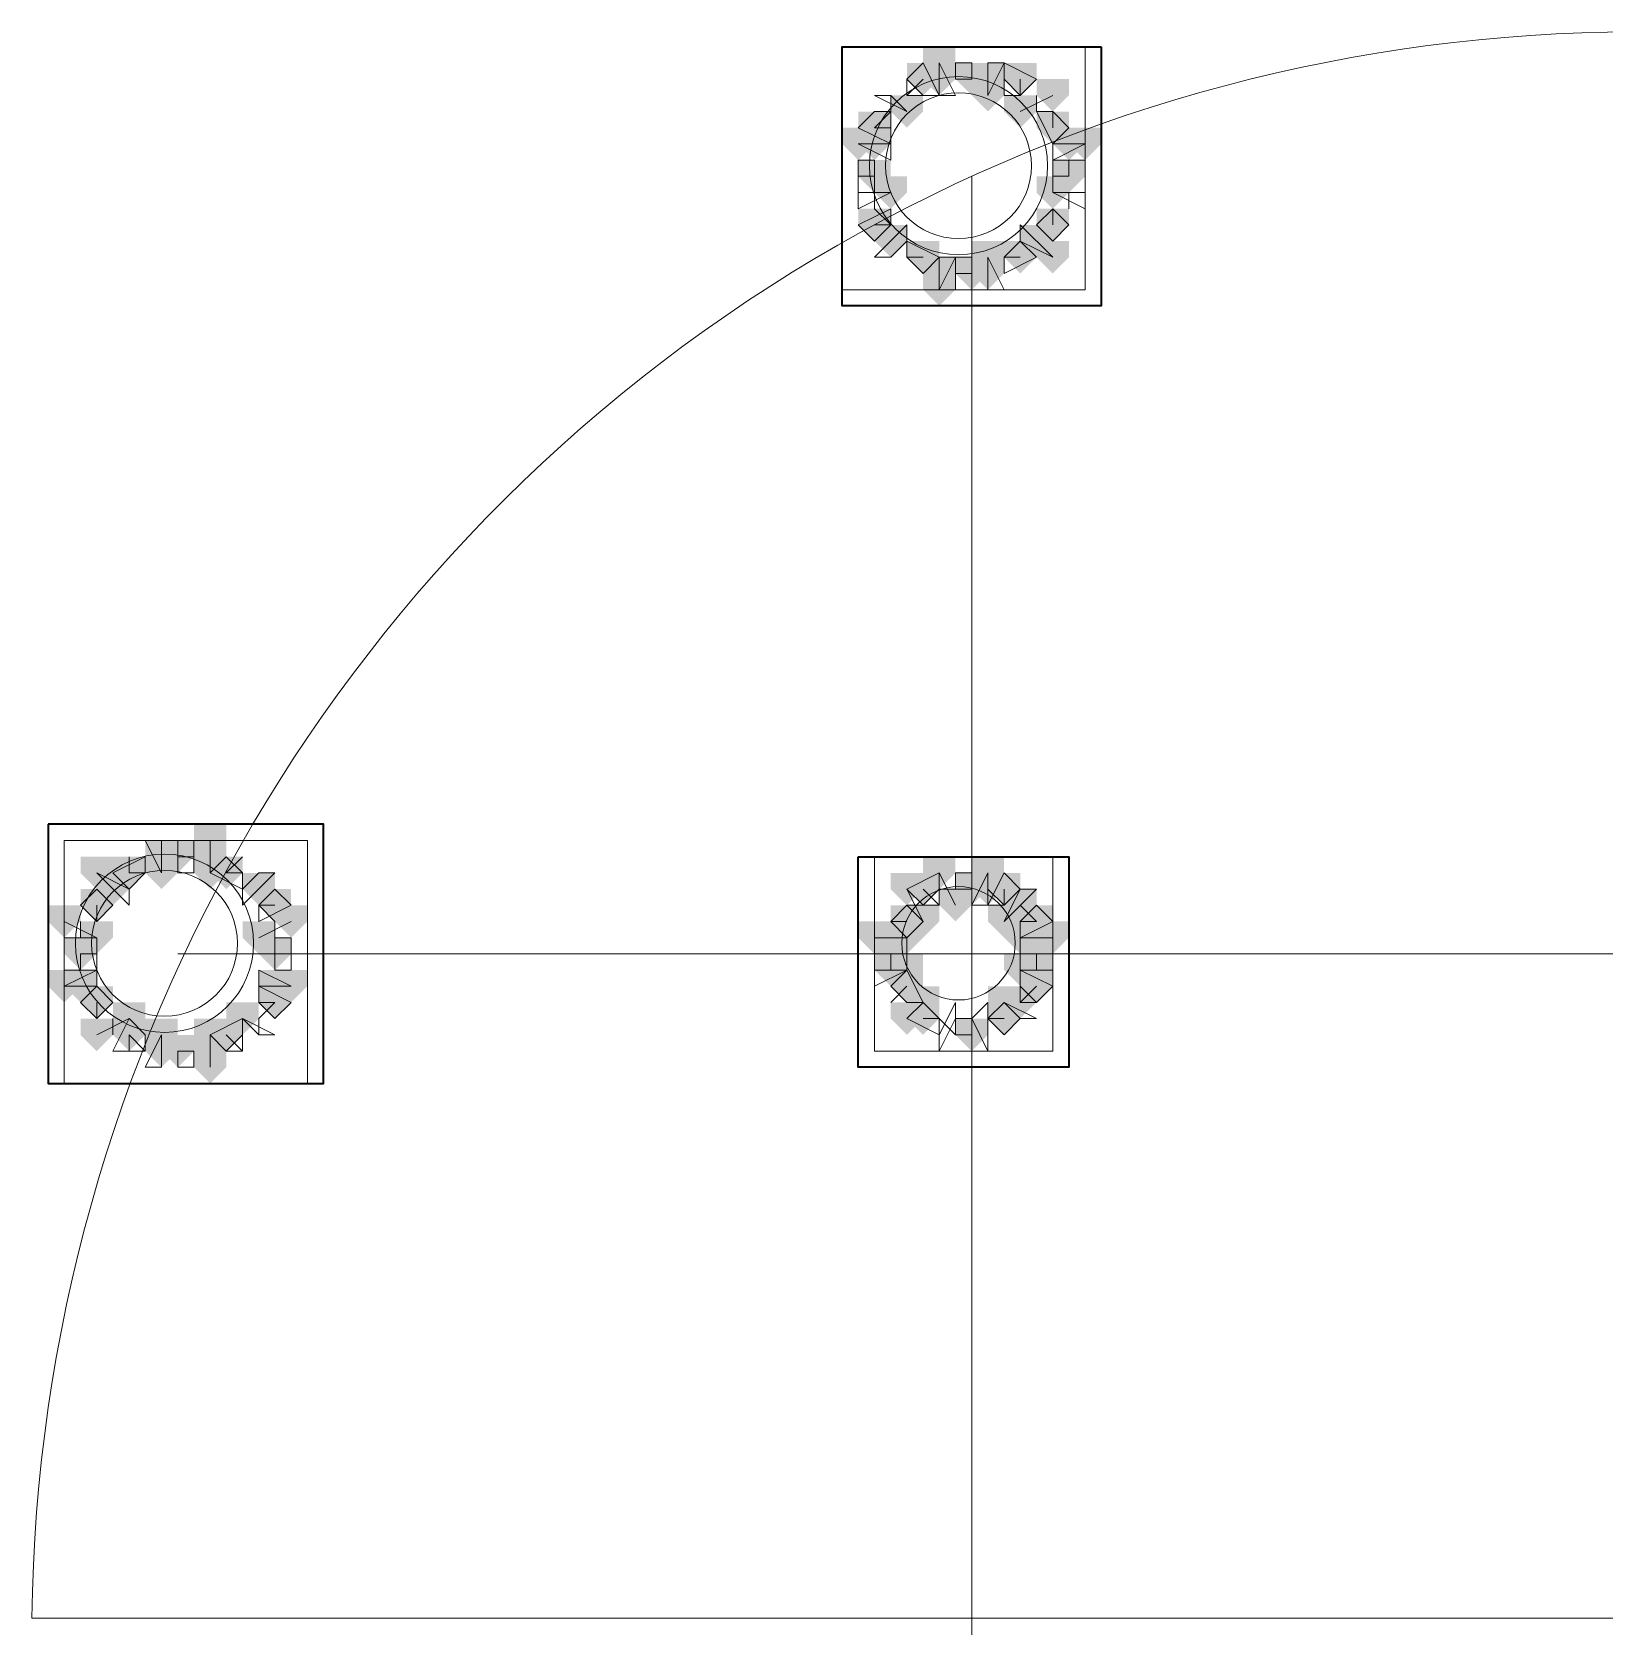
# Model space of a CAD drawing. Header units: millimetres. Extents: x 2315 to 4619, y 1334 to 1897.
# Drawn here: x 4152 to 4157.93, y 1541.67 to 1547.68 of the extents above; entities that cross this region are included whole.
import ezdxf

# ---------------------------------------------------------------- set-up
doc = ezdxf.new("R2010")
doc.units = ezdxf.units.MM
for name, color, linetype, true_color in [('PDF_10', 7, 'Continuous', 0x00b85c), ('PDF_AXIS', 7, 'Continuous', 0x00b85c), ('PDF_柱构件', 7, 'Continuous', 0x00b85c), ('PDF_转运站初步方案', 7, 'Continuous', 0x00b85c)]:
    doc.layers.add(name, color=color, linetype=linetype, true_color=true_color)
doc.layers.add('PDF_中心线层', color=1, linetype='Continuous')
doc.layers.add('PDF_粗实线层', color=7, linetype='Continuous')

msp = doc.modelspace()

# ---------------------------------------------------------------- hatches: boundary and pattern name
at = {"layer": 'PDF_10', "transparency": 33554559}
for points in [[(4155.3583, 1547.5601), (4155.2972, 1547.5601), (4155.2972, 1547.499), (4155.3583, 1547.4379), (4155.4194, 1547.499), (4155.4194, 1547.5601)], [(4155.3583, 1547.5601), (4155.2972, 1547.5601), (4155.2972, 1547.499), (4155.3583, 1547.4379), (4155.4194, 1547.499), (4155.4194, 1547.5601)], [(4155.5416, 1547.5601), (4155.4805, 1547.5601), (4155.4805, 1547.499), (4155.5416, 1547.4379), (4155.6026, 1547.499), (4155.6026, 1547.5601)], [(4155.5416, 1547.5601), (4155.4805, 1547.5601), (4155.4805, 1547.499), (4155.5416, 1547.4379), (4155.6026, 1547.499), (4155.6026, 1547.5601)], [(4155.7248, 1547.5601), (4155.6637, 1547.5601), (4155.6637, 1547.499), (4155.7248, 1547.4379), (4155.7859, 1547.499), (4155.7859, 1547.5601)], [(4155.7248, 1547.5601), (4155.6637, 1547.5601), (4155.6637, 1547.499), (4155.7248, 1547.4379), (4155.7859, 1547.499), (4155.7859, 1547.5601)], [(4155.1751, 1547.3768), (4155.114, 1547.3768), (4155.114, 1547.3157), (4155.1751, 1547.2547), (4155.2362, 1547.3157), (4155.2362, 1547.3768)], [(4155.1751, 1547.3768), (4155.114, 1547.3768), (4155.114, 1547.3157), (4155.1751, 1547.2547), (4155.2362, 1547.3157), (4155.2362, 1547.3768)], [(4155.847, 1547.3768), (4155.7859, 1547.3768), (4155.7859, 1547.3157), (4155.847, 1547.2547), (4155.908, 1547.3157), (4155.908, 1547.3768)], [(4155.847, 1547.3768), (4155.7859, 1547.3768), (4155.7859, 1547.3157), (4155.847, 1547.2547), (4155.908, 1547.3157), (4155.908, 1547.3768)], [(4155.847, 1547.3768), (4155.7859, 1547.3768), (4155.7859, 1547.3157), (4155.847, 1547.2547), (4155.908, 1547.3157), (4155.908, 1547.3768)], [(4155.1751, 1547.1936), (4155.114, 1547.1936), (4155.114, 1547.1325), (4155.1751, 1547.0714), (4155.2362, 1547.1325), (4155.2362, 1547.1936)], [(4155.1751, 1547.1936), (4155.114, 1547.1936), (4155.114, 1547.1325), (4155.1751, 1547.0714), (4155.2362, 1547.1325), (4155.2362, 1547.1936)], [(4155.908, 1547.1936), (4155.847, 1547.1936), (4155.847, 1547.1325), (4155.908, 1547.0714), (4155.9691, 1547.1325), (4155.9691, 1547.1936)], [(4155.908, 1547.1936), (4155.847, 1547.1936), (4155.847, 1547.1325), (4155.908, 1547.0714), (4155.9691, 1547.1325), (4155.9691, 1547.1936)], [(4155.1751, 1547.0103), (4155.114, 1547.0103), (4155.114, 1546.9493), (4155.1751, 1546.8882), (4155.2362, 1546.9493), (4155.2362, 1547.0103)], [(4155.1751, 1547.0103), (4155.114, 1547.0103), (4155.114, 1546.9493), (4155.1751, 1546.8882), (4155.2362, 1546.9493), (4155.2362, 1547.0103)], [(4155.847, 1547.0103), (4155.7859, 1547.0103), (4155.7859, 1546.9493), (4155.847, 1546.8882), (4155.908, 1546.9493), (4155.908, 1547.0103)], [(4155.847, 1547.0103), (4155.7859, 1547.0103), (4155.7859, 1546.9493), (4155.847, 1546.8882), (4155.908, 1546.9493), (4155.908, 1547.0103)], [(4155.847, 1547.0103), (4155.7859, 1547.0103), (4155.7859, 1546.9493), (4155.847, 1546.8882), (4155.908, 1546.9493), (4155.908, 1547.0103)], [(4155.3583, 1546.8882), (4155.2972, 1546.8882), (4155.2972, 1546.8271), (4155.3583, 1546.766), (4155.4194, 1546.8271), (4155.4194, 1546.8882)], [(4155.3583, 1546.8882), (4155.2972, 1546.8882), (4155.2972, 1546.8271), (4155.3583, 1546.766), (4155.4194, 1546.8271), (4155.4194, 1546.8882)], [(4155.7248, 1546.8882), (4155.6637, 1546.8882), (4155.6637, 1546.8271), (4155.7248, 1546.766), (4155.7859, 1546.8271), (4155.7859, 1546.8882)], [(4155.7248, 1546.8882), (4155.6637, 1546.8882), (4155.6637, 1546.8271), (4155.7248, 1546.766), (4155.7859, 1546.8271), (4155.7859, 1546.8882)], [(4155.7248, 1546.8882), (4155.6637, 1546.8882), (4155.6637, 1546.8271), (4155.7248, 1546.766), (4155.7859, 1546.8271), (4155.7859, 1546.8882)], [(4155.5416, 1546.8271), (4155.4805, 1546.8271), (4155.4805, 1546.766), (4155.5416, 1546.7049), (4155.6026, 1546.766), (4155.6026, 1546.8271)], [(4155.5416, 1546.8271), (4155.4805, 1546.8271), (4155.4805, 1546.766), (4155.5416, 1546.7049), (4155.6026, 1546.766), (4155.6026, 1546.8271)], [(4155.5416, 1546.8271), (4155.4805, 1546.8271), (4155.4805, 1546.766), (4155.5416, 1546.7049), (4155.6026, 1546.766), (4155.6026, 1546.8271)], [(4152.5486, 1544.6282), (4152.4875, 1544.6282), (4152.4875, 1544.5671), (4152.5486, 1544.506), (4152.6097, 1544.5671), (4152.6097, 1544.6282)], [(4152.5486, 1544.6282), (4152.4875, 1544.6282), (4152.4875, 1544.5671), (4152.5486, 1544.506), (4152.6097, 1544.5671), (4152.6097, 1544.6282)], [(4152.5486, 1544.6282), (4152.4875, 1544.6282), (4152.4875, 1544.5671), (4152.5486, 1544.506), (4152.6097, 1544.5671), (4152.6097, 1544.6282)], [(4152.3653, 1544.5671), (4152.3043, 1544.5671), (4152.3043, 1544.506), (4152.3653, 1544.4449), (4152.4264, 1544.506), (4152.4264, 1544.5671)], [(4152.3653, 1544.5671), (4152.3043, 1544.5671), (4152.3043, 1544.506), (4152.3653, 1544.4449), (4152.4264, 1544.506), (4152.4264, 1544.5671)], [(4152.7318, 1544.5671), (4152.6707, 1544.5671), (4152.6707, 1544.506), (4152.7318, 1544.4449), (4152.7929, 1544.506), (4152.7929, 1544.5671)], [(4152.7318, 1544.5671), (4152.6707, 1544.5671), (4152.6707, 1544.506), (4152.7318, 1544.4449), (4152.7929, 1544.506), (4152.7929, 1544.5671)], [(4155.3583, 1544.506), (4155.2972, 1544.506), (4155.2972, 1544.4449), (4155.3583, 1544.3839), (4155.4194, 1544.4449), (4155.4194, 1544.506)], [(4155.3583, 1544.506), (4155.2972, 1544.506), (4155.2972, 1544.4449), (4155.3583, 1544.3839), (4155.4194, 1544.4449), (4155.4194, 1544.506)], [(4155.5416, 1544.506), (4155.4805, 1544.506), (4155.4805, 1544.4449), (4155.5416, 1544.3839), (4155.6026, 1544.4449), (4155.6026, 1544.506)], [(4155.5416, 1544.506), (4155.4805, 1544.506), (4155.4805, 1544.4449), (4155.5416, 1544.3839), (4155.6026, 1544.4449), (4155.6026, 1544.506)], [(4155.6637, 1544.506), (4155.6026, 1544.506), (4155.6026, 1544.4449), (4155.6637, 1544.3839), (4155.7248, 1544.4449), (4155.7248, 1544.506)], [(4155.6637, 1544.506), (4155.6026, 1544.506), (4155.6026, 1544.4449), (4155.6637, 1544.3839), (4155.7248, 1544.4449), (4155.7248, 1544.506)], [(4152.2432, 1544.4449), (4152.1821, 1544.4449), (4152.1821, 1544.3839), (4152.2432, 1544.3228), (4152.3043, 1544.3839), (4152.3043, 1544.4449)], [(4152.2432, 1544.4449), (4152.1821, 1544.4449), (4152.1821, 1544.3839), (4152.2432, 1544.3228), (4152.3043, 1544.3839), (4152.3043, 1544.4449)], [(4152.2432, 1544.4449), (4152.1821, 1544.4449), (4152.1821, 1544.3839), (4152.2432, 1544.3228), (4152.3043, 1544.3839), (4152.3043, 1544.4449)], [(4152.9151, 1544.4449), (4152.854, 1544.4449), (4152.854, 1544.3839), (4152.9151, 1544.3228), (4152.9761, 1544.3839), (4152.9761, 1544.4449)], [(4152.9151, 1544.4449), (4152.854, 1544.4449), (4152.854, 1544.3839), (4152.9151, 1544.3228), (4152.9761, 1544.3839), (4152.9761, 1544.4449)], [(4155.2972, 1544.3839), (4155.2362, 1544.3839), (4155.2362, 1544.3228), (4155.2972, 1544.2617), (4155.3583, 1544.3228), (4155.3583, 1544.3839)], [(4155.2972, 1544.3839), (4155.2362, 1544.3839), (4155.2362, 1544.3228), (4155.2972, 1544.2617), (4155.3583, 1544.3228), (4155.3583, 1544.3839)], [(4155.7859, 1544.3839), (4155.7248, 1544.3839), (4155.7248, 1544.3228), (4155.7859, 1544.2617), (4155.847, 1544.3228), (4155.847, 1544.3839)], [(4155.7859, 1544.3839), (4155.7248, 1544.3839), (4155.7248, 1544.3228), (4155.7859, 1544.2617), (4155.847, 1544.3228), (4155.847, 1544.3839)], [(4152.1821, 1544.2617), (4152.121, 1544.2617), (4152.121, 1544.2006), (4152.1821, 1544.1395), (4152.2432, 1544.2006), (4152.2432, 1544.2617)], [(4152.1821, 1544.2617), (4152.121, 1544.2617), (4152.121, 1544.2006), (4152.1821, 1544.1395), (4152.2432, 1544.2006), (4152.2432, 1544.2617)], [(4152.9151, 1544.2617), (4152.854, 1544.2617), (4152.854, 1544.2006), (4152.9151, 1544.1395), (4152.9761, 1544.2006), (4152.9761, 1544.2617)], [(4152.9151, 1544.2617), (4152.854, 1544.2617), (4152.854, 1544.2006), (4152.9151, 1544.1395), (4152.9761, 1544.2006), (4152.9761, 1544.2617)], [(4155.2362, 1544.2617), (4155.1751, 1544.2617), (4155.1751, 1544.2006), (4155.2362, 1544.1395), (4155.2972, 1544.2006), (4155.2972, 1544.2617)], [(4155.2362, 1544.2617), (4155.1751, 1544.2617), (4155.1751, 1544.2006), (4155.2362, 1544.1395), (4155.2972, 1544.2006), (4155.2972, 1544.2617)], [(4155.7859, 1544.2617), (4155.7248, 1544.2617), (4155.7248, 1544.2006), (4155.7859, 1544.1395), (4155.847, 1544.2006), (4155.847, 1544.2617)], [(4155.7859, 1544.2617), (4155.7248, 1544.2617), (4155.7248, 1544.2006), (4155.7859, 1544.1395), (4155.847, 1544.2006), (4155.847, 1544.2617)], [(4155.2972, 1544.1395), (4155.2362, 1544.1395), (4155.2362, 1544.0784), (4155.2972, 1544.0174), (4155.3583, 1544.0784), (4155.3583, 1544.1395)], [(4155.2972, 1544.1395), (4155.2362, 1544.1395), (4155.2362, 1544.0784), (4155.2972, 1544.0174), (4155.3583, 1544.0784), (4155.3583, 1544.1395)], [(4155.7859, 1544.1395), (4155.7248, 1544.1395), (4155.7248, 1544.0784), (4155.7859, 1544.0174), (4155.847, 1544.0784), (4155.847, 1544.1395)], [(4155.7859, 1544.1395), (4155.7248, 1544.1395), (4155.7248, 1544.0784), (4155.7859, 1544.0174), (4155.847, 1544.0784), (4155.847, 1544.1395)], [(4152.2432, 1544.0784), (4152.1821, 1544.0784), (4152.1821, 1544.0174), (4152.2432, 1543.9563), (4152.3043, 1544.0174), (4152.3043, 1544.0784)], [(4152.2432, 1544.0784), (4152.1821, 1544.0784), (4152.1821, 1544.0174), (4152.2432, 1543.9563), (4152.3043, 1544.0174), (4152.3043, 1544.0784)], [(4152.2432, 1544.0784), (4152.1821, 1544.0784), (4152.1821, 1544.0174), (4152.2432, 1543.9563), (4152.3043, 1544.0174), (4152.3043, 1544.0784)], [(4152.9151, 1544.0784), (4152.854, 1544.0784), (4152.854, 1544.0174), (4152.9151, 1543.9563), (4152.9761, 1544.0174), (4152.9761, 1544.0784)], [(4152.9151, 1544.0784), (4152.854, 1544.0784), (4152.854, 1544.0174), (4152.9151, 1543.9563), (4152.9761, 1544.0174), (4152.9761, 1544.0784)], [(4155.3583, 1544.0174), (4155.2972, 1544.0174), (4155.2972, 1543.9563), (4155.3583, 1543.8952), (4155.4194, 1543.9563), (4155.4194, 1544.0174)], [(4155.3583, 1544.0174), (4155.2972, 1544.0174), (4155.2972, 1543.9563), (4155.3583, 1543.8952), (4155.4194, 1543.9563), (4155.4194, 1544.0174)], [(4155.6637, 1544.0174), (4155.6026, 1544.0174), (4155.6026, 1543.9563), (4155.6637, 1543.8952), (4155.7248, 1543.9563), (4155.7248, 1544.0174)], [(4155.6637, 1544.0174), (4155.6026, 1544.0174), (4155.6026, 1543.9563), (4155.6637, 1543.8952), (4155.7248, 1543.9563), (4155.7248, 1544.0174)], [(4155.6637, 1544.0174), (4155.6026, 1544.0174), (4155.6026, 1543.9563), (4155.6637, 1543.8952), (4155.7248, 1543.9563), (4155.7248, 1544.0174)], [(4152.3653, 1543.9563), (4152.3043, 1543.9563), (4152.3043, 1543.8952), (4152.3653, 1543.8341), (4152.4264, 1543.8952), (4152.4264, 1543.9563)], [(4152.3653, 1543.9563), (4152.3043, 1543.9563), (4152.3043, 1543.8952), (4152.3653, 1543.8341), (4152.4264, 1543.8952), (4152.4264, 1543.9563)], [(4152.7318, 1543.9563), (4152.6707, 1543.9563), (4152.6707, 1543.8952), (4152.7318, 1543.8341), (4152.7929, 1543.8952), (4152.7929, 1543.9563)], [(4152.7318, 1543.9563), (4152.6707, 1543.9563), (4152.6707, 1543.8952), (4152.7318, 1543.8341), (4152.7929, 1543.8952), (4152.7929, 1543.9563)], [(4155.5416, 1543.9563), (4155.4805, 1543.9563), (4155.4805, 1543.8952), (4155.5416, 1543.8341), (4155.6026, 1543.8952), (4155.6026, 1543.9563)], [(4155.5416, 1543.9563), (4155.4805, 1543.9563), (4155.4805, 1543.8952), (4155.5416, 1543.8341), (4155.6026, 1543.8952), (4155.6026, 1543.9563)], [(4152.5486, 1543.8952), (4152.4875, 1543.8952), (4152.4875, 1543.8341), (4152.5486, 1543.773), (4152.6097, 1543.8341), (4152.6097, 1543.8952)], [(4152.5486, 1543.8952), (4152.4875, 1543.8952), (4152.4875, 1543.8341), (4152.5486, 1543.773), (4152.6097, 1543.8341), (4152.6097, 1543.8952)]]:
    msp.add_hatch(color=256, dxfattribs=at).paths.add_polyline_path(points)
at = {"layer": 'PDF_柱构件', "transparency": 33554559}
for points in [[(4155.4194, 1547.6211), (4155.3583, 1547.6211), (4155.3583, 1547.5601), (4155.4194, 1547.499), (4155.4805, 1547.5601), (4155.4805, 1547.6211)], [(4155.4194, 1547.5601), (4155.3583, 1547.5601), (4155.3583, 1547.499), (4155.4194, 1547.4379), (4155.4805, 1547.499), (4155.4805, 1547.5601)], [(4155.6026, 1547.5601), (4155.5416, 1547.5601), (4155.5416, 1547.499), (4155.6026, 1547.4379), (4155.6637, 1547.499), (4155.6637, 1547.5601)], [(4155.6026, 1547.499), (4155.5416, 1547.499), (4155.5416, 1547.4379), (4155.6026, 1547.3768), (4155.6637, 1547.4379), (4155.6637, 1547.499)], [(4155.847, 1547.499), (4155.7859, 1547.499), (4155.7859, 1547.4379), (4155.847, 1547.3768), (4155.908, 1547.4379), (4155.908, 1547.499)], [(4155.2972, 1547.4379), (4155.2362, 1547.4379), (4155.2362, 1547.3768), (4155.2972, 1547.3157), (4155.3583, 1547.3768), (4155.3583, 1547.4379)], [(4155.7248, 1547.4379), (4155.6637, 1547.4379), (4155.6637, 1547.3768), (4155.7248, 1547.3157), (4155.7859, 1547.3768), (4155.7859, 1547.4379)], [(4155.114, 1547.3157), (4155.0529, 1547.3157), (4155.0529, 1547.2547), (4155.114, 1547.1936), (4155.1751, 1547.2547), (4155.1751, 1547.3157)], [(4155.1751, 1547.3157), (4155.114, 1547.3157), (4155.114, 1547.2547), (4155.1751, 1547.1936), (4155.2362, 1547.2547), (4155.2362, 1547.3157)], [(4155.908, 1547.3157), (4155.847, 1547.3157), (4155.847, 1547.2547), (4155.908, 1547.1936), (4155.9691, 1547.2547), (4155.9691, 1547.3157)], [(4155.9691, 1547.3157), (4155.908, 1547.3157), (4155.908, 1547.2547), (4155.9691, 1547.1936), (4156.0302, 1547.2547), (4156.0302, 1547.3157)], [(4155.2362, 1547.1325), (4155.1751, 1547.1325), (4155.1751, 1547.0714), (4155.2362, 1547.0103), (4155.2972, 1547.0714), (4155.2972, 1547.1325)], [(4155.847, 1547.1325), (4155.7859, 1547.1325), (4155.7859, 1547.0714), (4155.847, 1547.0103), (4155.908, 1547.0714), (4155.908, 1547.1325)], [(4155.2362, 1546.9493), (4155.1751, 1546.9493), (4155.1751, 1546.8882), (4155.2362, 1546.8271), (4155.2972, 1546.8882), (4155.2972, 1546.9493)], [(4155.7859, 1546.9493), (4155.7248, 1546.9493), (4155.7248, 1546.8882), (4155.7859, 1546.8271), (4155.847, 1546.8882), (4155.847, 1546.9493)], [(4155.6026, 1546.8882), (4155.5416, 1546.8882), (4155.5416, 1546.8271), (4155.6026, 1546.766), (4155.6637, 1546.8271), (4155.6637, 1546.8882)], [(4155.847, 1546.8882), (4155.7859, 1546.8882), (4155.7859, 1546.8271), (4155.847, 1546.766), (4155.908, 1546.8271), (4155.908, 1546.8882)], [(4155.4194, 1546.8271), (4155.3583, 1546.8271), (4155.3583, 1546.766), (4155.4194, 1546.7049), (4155.4805, 1546.766), (4155.4805, 1546.8271)], [(4155.6026, 1546.8271), (4155.5416, 1546.8271), (4155.5416, 1546.766), (4155.6026, 1546.7049), (4155.6637, 1546.766), (4155.6637, 1546.8271)], [(4155.4194, 1546.766), (4155.3583, 1546.766), (4155.3583, 1546.7049), (4155.4194, 1546.6439), (4155.4805, 1546.7049), (4155.4805, 1546.766)], [(4152.6707, 1544.6893), (4152.6097, 1544.6893), (4152.6097, 1544.6282), (4152.6707, 1544.5671), (4152.7318, 1544.6282), (4152.7318, 1544.6893)], [(4152.4875, 1544.6282), (4152.4264, 1544.6282), (4152.4264, 1544.5671), (4152.4875, 1544.506), (4152.5486, 1544.5671), (4152.5486, 1544.6282)], [(4152.6707, 1544.6282), (4152.6097, 1544.6282), (4152.6097, 1544.5671), (4152.6707, 1544.506), (4152.7318, 1544.5671), (4152.7318, 1544.6282)], [(4152.2432, 1544.5671), (4152.1821, 1544.5671), (4152.1821, 1544.506), (4152.2432, 1544.4449), (4152.3043, 1544.506), (4152.3043, 1544.5671)], [(4152.4875, 1544.5671), (4152.4264, 1544.5671), (4152.4264, 1544.506), (4152.4875, 1544.4449), (4152.5486, 1544.506), (4152.5486, 1544.5671)], [(4152.6707, 1544.5671), (4152.6097, 1544.5671), (4152.6097, 1544.506), (4152.6707, 1544.4449), (4152.7318, 1544.506), (4152.7318, 1544.5671)], [(4155.4194, 1544.5671), (4155.3583, 1544.5671), (4155.3583, 1544.506), (4155.4194, 1544.4449), (4155.4805, 1544.506), (4155.4805, 1544.5671)], [(4155.6026, 1544.5671), (4155.5416, 1544.5671), (4155.5416, 1544.506), (4155.6026, 1544.4449), (4155.6637, 1544.506), (4155.6637, 1544.5671)], [(4152.3043, 1544.506), (4152.2432, 1544.506), (4152.2432, 1544.4449), (4152.3043, 1544.3839), (4152.3653, 1544.4449), (4152.3653, 1544.506)], [(4152.854, 1544.506), (4152.7929, 1544.506), (4152.7929, 1544.4449), (4152.854, 1544.3839), (4152.9151, 1544.4449), (4152.9151, 1544.506)], [(4155.2972, 1544.506), (4155.2362, 1544.506), (4155.2362, 1544.4449), (4155.2972, 1544.3839), (4155.3583, 1544.4449), (4155.3583, 1544.506)], [(4155.6026, 1544.506), (4155.5416, 1544.506), (4155.5416, 1544.4449), (4155.6026, 1544.3839), (4155.6637, 1544.4449), (4155.6637, 1544.506)], [(4155.4805, 1544.4449), (4155.4194, 1544.4449), (4155.4194, 1544.3839), (4155.4805, 1544.3228), (4155.5416, 1544.3839), (4155.5416, 1544.4449)], [(4155.7248, 1544.4449), (4155.6637, 1544.4449), (4155.6637, 1544.3839), (4155.7248, 1544.3228), (4155.7859, 1544.3839), (4155.7859, 1544.4449)], [(4152.121, 1544.3839), (4152.0599, 1544.3839), (4152.0599, 1544.3228), (4152.121, 1544.2617), (4152.1821, 1544.3228), (4152.1821, 1544.3839)], [(4152.9761, 1544.3839), (4152.9151, 1544.3839), (4152.9151, 1544.3228), (4152.9761, 1544.2617), (4153.0372, 1544.3228), (4153.0372, 1544.3839)], [(4155.3583, 1544.3839), (4155.2972, 1544.3839), (4155.2972, 1544.3228), (4155.3583, 1544.2617), (4155.4194, 1544.3228), (4155.4194, 1544.3839)], [(4155.6637, 1544.3839), (4155.6026, 1544.3839), (4155.6026, 1544.3228), (4155.6637, 1544.2617), (4155.7248, 1544.3228), (4155.7248, 1544.3839)], [(4152.2432, 1544.3228), (4152.1821, 1544.3228), (4152.1821, 1544.2617), (4152.2432, 1544.2006), (4152.3043, 1544.2617), (4152.3043, 1544.3228)], [(4152.854, 1544.3228), (4152.7929, 1544.3228), (4152.7929, 1544.2617), (4152.854, 1544.2006), (4152.9151, 1544.2617), (4152.9151, 1544.3228)], [(4155.1751, 1544.3228), (4155.114, 1544.3228), (4155.114, 1544.2617), (4155.1751, 1544.2006), (4155.2362, 1544.2617), (4155.2362, 1544.3228)], [(4155.2362, 1544.3228), (4155.1751, 1544.3228), (4155.1751, 1544.2617), (4155.2362, 1544.2006), (4155.2972, 1544.2617), (4155.2972, 1544.3228)], [(4155.2972, 1544.3228), (4155.2362, 1544.3228), (4155.2362, 1544.2617), (4155.2972, 1544.2006), (4155.3583, 1544.2617), (4155.3583, 1544.3228)], [(4155.7248, 1544.3228), (4155.6637, 1544.3228), (4155.6637, 1544.2617), (4155.7248, 1544.2006), (4155.7859, 1544.2617), (4155.7859, 1544.3228)], [(4155.7859, 1544.3228), (4155.7248, 1544.3228), (4155.7248, 1544.2617), (4155.7859, 1544.2006), (4155.847, 1544.2617), (4155.847, 1544.3228)], [(4155.847, 1544.3228), (4155.7859, 1544.3228), (4155.7859, 1544.2617), (4155.847, 1544.2006), (4155.908, 1544.2617), (4155.908, 1544.3228)], [(4155.2362, 1544.2006), (4155.1751, 1544.2006), (4155.1751, 1544.1395), (4155.2362, 1544.0784), (4155.2972, 1544.1395), (4155.2972, 1544.2006)], [(4155.2972, 1544.2006), (4155.2362, 1544.2006), (4155.2362, 1544.1395), (4155.2972, 1544.0784), (4155.3583, 1544.1395), (4155.3583, 1544.2006)], [(4155.7248, 1544.2006), (4155.6637, 1544.2006), (4155.6637, 1544.1395), (4155.7248, 1544.0784), (4155.7859, 1544.1395), (4155.7859, 1544.2006)], [(4155.7859, 1544.2006), (4155.7248, 1544.2006), (4155.7248, 1544.1395), (4155.7859, 1544.0784), (4155.847, 1544.1395), (4155.847, 1544.2006)], [(4152.121, 1544.1395), (4152.0599, 1544.1395), (4152.0599, 1544.0784), (4152.121, 1544.0174), (4152.1821, 1544.0784), (4152.1821, 1544.1395)], [(4152.1821, 1544.1395), (4152.121, 1544.1395), (4152.121, 1544.0784), (4152.1821, 1544.0174), (4152.2432, 1544.0784), (4152.2432, 1544.1395)], [(4152.9151, 1544.1395), (4152.854, 1544.1395), (4152.854, 1544.0784), (4152.9151, 1544.0174), (4152.9761, 1544.0784), (4152.9761, 1544.1395)], [(4152.9761, 1544.1395), (4152.9151, 1544.1395), (4152.9151, 1544.0784), (4152.9761, 1544.0174), (4153.0372, 1544.0784), (4153.0372, 1544.1395)], [(4155.3583, 1544.0784), (4155.2972, 1544.0784), (4155.2972, 1544.0174), (4155.3583, 1543.9563), (4155.4194, 1544.0174), (4155.4194, 1544.0784)], [(4155.6637, 1544.0784), (4155.6026, 1544.0784), (4155.6026, 1544.0174), (4155.6637, 1543.9563), (4155.7248, 1544.0174), (4155.7248, 1544.0784)], [(4155.7248, 1544.0784), (4155.6637, 1544.0784), (4155.6637, 1544.0174), (4155.7248, 1543.9563), (4155.7859, 1544.0174), (4155.7859, 1544.0784)], [(4152.3653, 1544.0174), (4152.3043, 1544.0174), (4152.3043, 1543.9563), (4152.3653, 1543.8952), (4152.4264, 1543.9563), (4152.4264, 1544.0174)], [(4152.7929, 1544.0174), (4152.7318, 1544.0174), (4152.7318, 1543.9563), (4152.7929, 1543.8952), (4152.854, 1543.9563), (4152.854, 1544.0174)], [(4155.2972, 1544.0174), (4155.2362, 1544.0174), (4155.2362, 1543.9563), (4155.2972, 1543.8952), (4155.3583, 1543.9563), (4155.3583, 1544.0174)], [(4152.2432, 1543.9563), (4152.1821, 1543.9563), (4152.1821, 1543.8952), (4152.2432, 1543.8341), (4152.3043, 1543.8952), (4152.3043, 1543.9563)], [(4152.4875, 1543.9563), (4152.4264, 1543.9563), (4152.4264, 1543.8952), (4152.4875, 1543.8341), (4152.5486, 1543.8952), (4152.5486, 1543.9563)], [(4152.6707, 1543.9563), (4152.6097, 1543.9563), (4152.6097, 1543.8952), (4152.6707, 1543.8341), (4152.7318, 1543.8952), (4152.7318, 1543.9563)], [(4152.4875, 1543.8952), (4152.4264, 1543.8952), (4152.4264, 1543.8341), (4152.4875, 1543.773), (4152.5486, 1543.8341), (4152.5486, 1543.8952)], [(4152.6707, 1543.8952), (4152.6097, 1543.8952), (4152.6097, 1543.8341), (4152.6707, 1543.773), (4152.7318, 1543.8341), (4152.7318, 1543.8952)], [(4152.6707, 1543.8341), (4152.6097, 1543.8341), (4152.6097, 1543.773), (4152.6707, 1543.712), (4152.7318, 1543.773), (4152.7318, 1543.8341)]]:
    msp.add_hatch(color=256, dxfattribs=at).paths.add_polyline_path(points)
at = {"layer": 'PDF_转运站初步方案', "transparency": 33554559}
for points in [[(4155.3583, 1547.5601), (4155.2972, 1547.5601), (4155.2972, 1547.499), (4155.3583, 1547.4379), (4155.4194, 1547.499), (4155.4194, 1547.5601)], [(4155.3583, 1547.5601), (4155.2972, 1547.5601), (4155.2972, 1547.499), (4155.3583, 1547.4379), (4155.4194, 1547.499), (4155.4194, 1547.5601)], [(4155.5416, 1547.5601), (4155.4805, 1547.5601), (4155.4805, 1547.499), (4155.5416, 1547.4379), (4155.6026, 1547.499), (4155.6026, 1547.5601)], [(4155.5416, 1547.5601), (4155.4805, 1547.5601), (4155.4805, 1547.499), (4155.5416, 1547.4379), (4155.6026, 1547.499), (4155.6026, 1547.5601)], [(4155.7248, 1547.5601), (4155.6637, 1547.5601), (4155.6637, 1547.499), (4155.7248, 1547.4379), (4155.7859, 1547.499), (4155.7859, 1547.5601)], [(4155.7248, 1547.5601), (4155.6637, 1547.5601), (4155.6637, 1547.499), (4155.7248, 1547.4379), (4155.7859, 1547.499), (4155.7859, 1547.5601)], [(4155.1751, 1547.3768), (4155.114, 1547.3768), (4155.114, 1547.3157), (4155.1751, 1547.2547), (4155.2362, 1547.3157), (4155.2362, 1547.3768)], [(4155.1751, 1547.3768), (4155.114, 1547.3768), (4155.114, 1547.3157), (4155.1751, 1547.2547), (4155.2362, 1547.3157), (4155.2362, 1547.3768)], [(4155.847, 1547.3768), (4155.7859, 1547.3768), (4155.7859, 1547.3157), (4155.847, 1547.2547), (4155.908, 1547.3157), (4155.908, 1547.3768)], [(4155.847, 1547.3768), (4155.7859, 1547.3768), (4155.7859, 1547.3157), (4155.847, 1547.2547), (4155.908, 1547.3157), (4155.908, 1547.3768)], [(4155.1751, 1547.1936), (4155.114, 1547.1936), (4155.114, 1547.1325), (4155.1751, 1547.0714), (4155.2362, 1547.1325), (4155.2362, 1547.1936)], [(4155.1751, 1547.1936), (4155.114, 1547.1936), (4155.114, 1547.1325), (4155.1751, 1547.0714), (4155.2362, 1547.1325), (4155.2362, 1547.1936)], [(4155.908, 1547.1936), (4155.847, 1547.1936), (4155.847, 1547.1325), (4155.908, 1547.0714), (4155.9691, 1547.1325), (4155.9691, 1547.1936)], [(4155.908, 1547.1936), (4155.847, 1547.1936), (4155.847, 1547.1325), (4155.908, 1547.0714), (4155.9691, 1547.1325), (4155.9691, 1547.1936)], [(4155.1751, 1547.0103), (4155.114, 1547.0103), (4155.114, 1546.9493), (4155.1751, 1546.8882), (4155.2362, 1546.9493), (4155.2362, 1547.0103)], [(4155.1751, 1547.0103), (4155.114, 1547.0103), (4155.114, 1546.9493), (4155.1751, 1546.8882), (4155.2362, 1546.9493), (4155.2362, 1547.0103)], [(4155.847, 1547.0103), (4155.7859, 1547.0103), (4155.7859, 1546.9493), (4155.847, 1546.8882), (4155.908, 1546.9493), (4155.908, 1547.0103)], [(4155.847, 1547.0103), (4155.7859, 1547.0103), (4155.7859, 1546.9493), (4155.847, 1546.8882), (4155.908, 1546.9493), (4155.908, 1547.0103)], [(4155.3583, 1546.8882), (4155.2972, 1546.8882), (4155.2972, 1546.8271), (4155.3583, 1546.766), (4155.4194, 1546.8271), (4155.4194, 1546.8882)], [(4155.3583, 1546.8882), (4155.2972, 1546.8882), (4155.2972, 1546.8271), (4155.3583, 1546.766), (4155.4194, 1546.8271), (4155.4194, 1546.8882)], [(4155.7248, 1546.8882), (4155.6637, 1546.8882), (4155.6637, 1546.8271), (4155.7248, 1546.766), (4155.7859, 1546.8271), (4155.7859, 1546.8882)], [(4155.7248, 1546.8882), (4155.6637, 1546.8882), (4155.6637, 1546.8271), (4155.7248, 1546.766), (4155.7859, 1546.8271), (4155.7859, 1546.8882)], [(4155.5416, 1546.8271), (4155.4805, 1546.8271), (4155.4805, 1546.766), (4155.5416, 1546.7049), (4155.6026, 1546.766), (4155.6026, 1546.8271)], [(4155.5416, 1546.8271), (4155.4805, 1546.8271), (4155.4805, 1546.766), (4155.5416, 1546.7049), (4155.6026, 1546.766), (4155.6026, 1546.8271)], [(4152.5486, 1544.6282), (4152.4875, 1544.6282), (4152.4875, 1544.5671), (4152.5486, 1544.506), (4152.6097, 1544.5671), (4152.6097, 1544.6282)], [(4152.5486, 1544.6282), (4152.4875, 1544.6282), (4152.4875, 1544.5671), (4152.5486, 1544.506), (4152.6097, 1544.5671), (4152.6097, 1544.6282)], [(4152.3653, 1544.5671), (4152.3043, 1544.5671), (4152.3043, 1544.506), (4152.3653, 1544.4449), (4152.4264, 1544.506), (4152.4264, 1544.5671)], [(4152.3653, 1544.5671), (4152.3043, 1544.5671), (4152.3043, 1544.506), (4152.3653, 1544.4449), (4152.4264, 1544.506), (4152.4264, 1544.5671)], [(4152.7318, 1544.5671), (4152.6707, 1544.5671), (4152.6707, 1544.506), (4152.7318, 1544.4449), (4152.7929, 1544.506), (4152.7929, 1544.5671)], [(4152.7318, 1544.5671), (4152.6707, 1544.5671), (4152.6707, 1544.506), (4152.7318, 1544.4449), (4152.7929, 1544.506), (4152.7929, 1544.5671)], [(4155.3583, 1544.506), (4155.2972, 1544.506), (4155.2972, 1544.4449), (4155.3583, 1544.3839), (4155.4194, 1544.4449), (4155.4194, 1544.506)], [(4155.3583, 1544.506), (4155.2972, 1544.506), (4155.2972, 1544.4449), (4155.3583, 1544.3839), (4155.4194, 1544.4449), (4155.4194, 1544.506)], [(4155.5416, 1544.506), (4155.4805, 1544.506), (4155.4805, 1544.4449), (4155.5416, 1544.3839), (4155.6026, 1544.4449), (4155.6026, 1544.506)], [(4155.5416, 1544.506), (4155.4805, 1544.506), (4155.4805, 1544.4449), (4155.5416, 1544.3839), (4155.6026, 1544.4449), (4155.6026, 1544.506)], [(4155.6637, 1544.506), (4155.6026, 1544.506), (4155.6026, 1544.4449), (4155.6637, 1544.3839), (4155.7248, 1544.4449), (4155.7248, 1544.506)], [(4155.6637, 1544.506), (4155.6026, 1544.506), (4155.6026, 1544.4449), (4155.6637, 1544.3839), (4155.7248, 1544.4449), (4155.7248, 1544.506)], [(4152.2432, 1544.4449), (4152.1821, 1544.4449), (4152.1821, 1544.3839), (4152.2432, 1544.3228), (4152.3043, 1544.3839), (4152.3043, 1544.4449)], [(4152.2432, 1544.4449), (4152.1821, 1544.4449), (4152.1821, 1544.3839), (4152.2432, 1544.3228), (4152.3043, 1544.3839), (4152.3043, 1544.4449)], [(4152.9151, 1544.4449), (4152.854, 1544.4449), (4152.854, 1544.3839), (4152.9151, 1544.3228), (4152.9761, 1544.3839), (4152.9761, 1544.4449)], [(4152.9151, 1544.4449), (4152.854, 1544.4449), (4152.854, 1544.3839), (4152.9151, 1544.3228), (4152.9761, 1544.3839), (4152.9761, 1544.4449)], [(4155.2972, 1544.3839), (4155.2362, 1544.3839), (4155.2362, 1544.3228), (4155.2972, 1544.2617), (4155.3583, 1544.3228), (4155.3583, 1544.3839)], [(4155.2972, 1544.3839), (4155.2362, 1544.3839), (4155.2362, 1544.3228), (4155.2972, 1544.2617), (4155.3583, 1544.3228), (4155.3583, 1544.3839)], [(4155.7859, 1544.3839), (4155.7248, 1544.3839), (4155.7248, 1544.3228), (4155.7859, 1544.2617), (4155.847, 1544.3228), (4155.847, 1544.3839)], [(4155.7859, 1544.3839), (4155.7248, 1544.3839), (4155.7248, 1544.3228), (4155.7859, 1544.2617), (4155.847, 1544.3228), (4155.847, 1544.3839)], [(4152.1821, 1544.2617), (4152.121, 1544.2617), (4152.121, 1544.2006), (4152.1821, 1544.1395), (4152.2432, 1544.2006), (4152.2432, 1544.2617)], [(4152.1821, 1544.2617), (4152.121, 1544.2617), (4152.121, 1544.2006), (4152.1821, 1544.1395), (4152.2432, 1544.2006), (4152.2432, 1544.2617)], [(4152.9151, 1544.2617), (4152.854, 1544.2617), (4152.854, 1544.2006), (4152.9151, 1544.1395), (4152.9761, 1544.2006), (4152.9761, 1544.2617)], [(4152.9151, 1544.2617), (4152.854, 1544.2617), (4152.854, 1544.2006), (4152.9151, 1544.1395), (4152.9761, 1544.2006), (4152.9761, 1544.2617)], [(4155.2362, 1544.2617), (4155.1751, 1544.2617), (4155.1751, 1544.2006), (4155.2362, 1544.1395), (4155.2972, 1544.2006), (4155.2972, 1544.2617)], [(4155.2362, 1544.2617), (4155.1751, 1544.2617), (4155.1751, 1544.2006), (4155.2362, 1544.1395), (4155.2972, 1544.2006), (4155.2972, 1544.2617)], [(4155.7859, 1544.2617), (4155.7248, 1544.2617), (4155.7248, 1544.2006), (4155.7859, 1544.1395), (4155.847, 1544.2006), (4155.847, 1544.2617)], [(4155.7859, 1544.2617), (4155.7248, 1544.2617), (4155.7248, 1544.2006), (4155.7859, 1544.1395), (4155.847, 1544.2006), (4155.847, 1544.2617)], [(4155.2972, 1544.1395), (4155.2362, 1544.1395), (4155.2362, 1544.0784), (4155.2972, 1544.0174), (4155.3583, 1544.0784), (4155.3583, 1544.1395)], [(4155.2972, 1544.1395), (4155.2362, 1544.1395), (4155.2362, 1544.0784), (4155.2972, 1544.0174), (4155.3583, 1544.0784), (4155.3583, 1544.1395)], [(4155.7859, 1544.1395), (4155.7248, 1544.1395), (4155.7248, 1544.0784), (4155.7859, 1544.0174), (4155.847, 1544.0784), (4155.847, 1544.1395)], [(4155.7859, 1544.1395), (4155.7248, 1544.1395), (4155.7248, 1544.0784), (4155.7859, 1544.0174), (4155.847, 1544.0784), (4155.847, 1544.1395)], [(4152.2432, 1544.0784), (4152.1821, 1544.0784), (4152.1821, 1544.0174), (4152.2432, 1543.9563), (4152.3043, 1544.0174), (4152.3043, 1544.0784)], [(4152.2432, 1544.0784), (4152.1821, 1544.0784), (4152.1821, 1544.0174), (4152.2432, 1543.9563), (4152.3043, 1544.0174), (4152.3043, 1544.0784)], [(4152.9151, 1544.0784), (4152.854, 1544.0784), (4152.854, 1544.0174), (4152.9151, 1543.9563), (4152.9761, 1544.0174), (4152.9761, 1544.0784)], [(4152.9151, 1544.0784), (4152.854, 1544.0784), (4152.854, 1544.0174), (4152.9151, 1543.9563), (4152.9761, 1544.0174), (4152.9761, 1544.0784)], [(4155.3583, 1544.0174), (4155.2972, 1544.0174), (4155.2972, 1543.9563), (4155.3583, 1543.8952), (4155.4194, 1543.9563), (4155.4194, 1544.0174)], [(4155.3583, 1544.0174), (4155.2972, 1544.0174), (4155.2972, 1543.9563), (4155.3583, 1543.8952), (4155.4194, 1543.9563), (4155.4194, 1544.0174)], [(4155.6637, 1544.0174), (4155.6026, 1544.0174), (4155.6026, 1543.9563), (4155.6637, 1543.8952), (4155.7248, 1543.9563), (4155.7248, 1544.0174)], [(4155.6637, 1544.0174), (4155.6026, 1544.0174), (4155.6026, 1543.9563), (4155.6637, 1543.8952), (4155.7248, 1543.9563), (4155.7248, 1544.0174)], [(4152.3653, 1543.9563), (4152.3043, 1543.9563), (4152.3043, 1543.8952), (4152.3653, 1543.8341), (4152.4264, 1543.8952), (4152.4264, 1543.9563)], [(4152.3653, 1543.9563), (4152.3043, 1543.9563), (4152.3043, 1543.8952), (4152.3653, 1543.8341), (4152.4264, 1543.8952), (4152.4264, 1543.9563)], [(4152.7318, 1543.9563), (4152.6707, 1543.9563), (4152.6707, 1543.8952), (4152.7318, 1543.8341), (4152.7929, 1543.8952), (4152.7929, 1543.9563)], [(4152.7318, 1543.9563), (4152.6707, 1543.9563), (4152.6707, 1543.8952), (4152.7318, 1543.8341), (4152.7929, 1543.8952), (4152.7929, 1543.9563)], [(4155.5416, 1543.9563), (4155.4805, 1543.9563), (4155.4805, 1543.8952), (4155.5416, 1543.8341), (4155.6026, 1543.8952), (4155.6026, 1543.9563)], [(4155.5416, 1543.9563), (4155.4805, 1543.9563), (4155.4805, 1543.8952), (4155.5416, 1543.8341), (4155.6026, 1543.8952), (4155.6026, 1543.9563)], [(4152.5486, 1543.8952), (4152.4875, 1543.8952), (4152.4875, 1543.8341), (4152.5486, 1543.773), (4152.6097, 1543.8341), (4152.6097, 1543.8952)], [(4152.5486, 1543.8952), (4152.4875, 1543.8952), (4152.4875, 1543.8341), (4152.5486, 1543.773), (4152.6097, 1543.8341), (4152.6097, 1543.8952)]]:
    msp.add_hatch(color=256, dxfattribs=at).paths.add_polyline_path(points)

# ---------------------------------------------------------------- linework, layer by layer
at = {"layer": 'PDF_10', "lineweight": 18}
for points in [[(4155.5416, 1547.5601), (4155.5416, 1547.499), (4155.4805, 1547.499)], [(4155.3583, 1547.499), (4155.2972, 1547.4379)], [(4155.3583, 1547.4379), (4155.2972, 1547.499)], [(4155.7248, 1547.499), (4155.7248, 1547.4379), (4155.6637, 1547.499)], [(4155.2362, 1547.3768), (4155.1751, 1547.3157), (4155.2362, 1547.3157)], [(4155.847, 1547.3157), (4155.847, 1547.3768)], [(4155.1751, 1547.1936), (4155.1751, 1547.1325), (4155.114, 1547.1325)], [(4155.847, 1547.1325), (4155.908, 1547.1325), (4155.908, 1547.1936)], [(4155.1751, 1547.0103), (4155.2362, 1546.9493), (4155.1751, 1546.9493)], [(4155.847, 1546.9493), (4155.847, 1547.0103)], [(4155.2972, 1546.8271), (4155.3583, 1546.8271), (4155.2972, 1546.8271)], [(4155.6637, 1546.8271), (4155.7248, 1546.8271)], [(4155.4805, 1546.766), (4155.5416, 1546.766)], [(4152.3653, 1544.5671), (4152.3653, 1544.506), (4152.4264, 1544.506)], [(4152.5486, 1544.5671), (4152.6097, 1544.5671)], [(4152.7929, 1544.5671), (4152.7318, 1544.506), (4152.7929, 1544.506)], [(4155.4805, 1544.4449), (4155.5416, 1544.4449), (4155.5416, 1544.506)], [(4155.3583, 1544.3839), (4155.4194, 1544.4449)], [(4155.4194, 1544.3839), (4155.3583, 1544.4449)], [(4155.6026, 1544.4449), (4155.6637, 1544.3839), (4155.6637, 1544.4449)], [(4152.2432, 1544.3228), (4152.2432, 1544.3839)], [(4152.9151, 1544.3839), (4152.854, 1544.3839), (4152.9151, 1544.3228)], [(4155.2972, 1544.3228), (4155.2362, 1544.3228), (4155.2972, 1544.3839)], [(4155.7248, 1544.3839), (4155.7859, 1544.3228), (4155.7248, 1544.3228)], [(4152.1821, 1544.1395), (4152.1821, 1544.2006), (4152.2432, 1544.2006)], [(4152.9761, 1544.2006), (4152.9151, 1544.2006), (4152.9151, 1544.1395)], [(4155.2362, 1544.1395), (4155.2362, 1544.2006), (4155.2972, 1544.2006)], [(4155.847, 1544.2006), (4155.7859, 1544.2006), (4155.7859, 1544.1395)], [(4155.2972, 1544.0174), (4155.2362, 1544.0784)], [(4155.2972, 1544.0784), (4155.2362, 1544.0174)], [(4155.7859, 1544.0784), (4155.7248, 1544.0174)], [(4155.7248, 1544.0784), (4155.7859, 1544.0174)], [(4152.2432, 1543.9563), (4152.2432, 1544.0174)], [(4152.854, 1544.0174), (4152.9151, 1544.0174), (4152.854, 1543.9563)], [(4155.3583, 1543.9563), (4155.4194, 1543.9563), (4155.3583, 1543.9563)], [(4155.5416, 1543.9563), (4155.5416, 1543.8952), (4155.4805, 1543.8952)], [(4155.6637, 1543.9563), (4155.6026, 1543.9563)], [(4152.4264, 1543.8341), (4152.3653, 1543.8952), (4152.3653, 1543.8341)], [(4152.7929, 1543.8952), (4152.7318, 1543.8341)], [(4152.7318, 1543.8952), (4152.7929, 1543.8341)], [(4152.6097, 1543.8341), (4152.5486, 1543.8341), (4152.5486, 1543.773)]]:
    msp.add_lwpolyline(points, dxfattribs=at)
at = {"layer": 'PDF_AXIS', "lineweight": 18}
for points in [[(4155.9691, 1547.6211), (4155.9691, 1546.7049), (4155.0529, 1546.7049), (4155.0529, 1547.6211)], [(4152.121, 1544.6282), (4152.121, 1543.712), (4153.0372, 1543.712), (4153.0372, 1544.6282)], [(4155.1751, 1544.5671), (4155.1751, 1543.8341), (4155.847, 1543.8341), (4155.847, 1544.5671)]]:
    msp.add_lwpolyline(points, close=True, dxfattribs=at)
at = {"layer": 'PDF_中心线层', "color": 112, "lineweight": 18, "true_color": 0x00b85c}
for points in [[(4155.5416, 1547.1325), (4155.5416, 1536.2601)], [(4163.4821, 1544.2006), (4152.5486, 1544.2006)], [(4151.9989, 1541.6963), (4164.0318, 1541.6963), (4151.9989, 1541.6963)]]:
    msp.add_lwpolyline(points, dxfattribs=at)
msp.add_arc((4158.0508, 1541.6248), 6.0524, 60.41669, 179.3229, dxfattribs=at)
at = {"layer": 'PDF_柱构件', "lineweight": 18}
for points in [[(4155.4194, 1547.4379), (4155.2972, 1547.4379), (4155.2972, 1547.499), (4155.3583, 1547.5601)], [(4155.4194, 1547.5601), (4155.4805, 1547.4379), (4155.4194, 1547.4379)], [(4155.5416, 1547.499), (4155.4805, 1547.499), (4155.4805, 1547.5601), (4155.5416, 1547.5601)], [(4155.6637, 1547.5601), (4155.6026, 1547.4379), (4155.6026, 1547.5601)], [(4155.7248, 1547.4379), (4155.6637, 1547.4379), (4155.6637, 1547.5601), (4155.7859, 1547.499)], [(4155.847, 1547.4379), (4155.7248, 1547.3768)], [(4155.2362, 1547.3768), (4155.2362, 1547.2547), (4155.114, 1547.3157), (4155.1751, 1547.3768)], [(4155.847, 1547.2547), (4155.7859, 1547.3768), (4155.847, 1547.3768), (4155.908, 1547.3157)], [(4155.114, 1547.2547), (4155.2362, 1547.2547), (4155.2362, 1547.1936)], [(4155.9691, 1547.2547), (4155.847, 1547.1936), (4155.847, 1547.2547)], [(4155.1751, 1547.1936), (4155.1751, 1547.0714), (4155.114, 1547.0714), (4155.114, 1547.1936)], [(4155.847, 1547.0714), (4155.847, 1547.1936), (4155.9691, 1547.1936), (4155.9691, 1547.0714)], [(4155.114, 1547.0714), (4155.2362, 1547.0714), (4155.114, 1547.0103)], [(4155.9691, 1547.0103), (4155.847, 1547.0714), (4155.9691, 1547.0714)], [(4155.2362, 1547.0103), (4155.2362, 1546.9493), (4155.1751, 1546.8882), (4155.114, 1546.9493)], [(4155.7859, 1546.9493), (4155.847, 1547.0103), (4155.908, 1546.9493), (4155.847, 1546.8882)], [(4155.1751, 1546.8271), (4155.2972, 1546.9493), (4155.2972, 1546.8882), (4155.2362, 1546.8271)], [(4155.847, 1546.8271), (4155.7248, 1546.8882), (4155.7248, 1546.9493)], [(4155.2972, 1546.8882), (4155.4194, 1546.8271), (4155.3583, 1546.766), (4155.2972, 1546.8271)], [(4155.6637, 1546.8271), (4155.7248, 1546.8882), (4155.7859, 1546.8271), (4155.6637, 1546.766)], [(4155.4194, 1546.7049), (4155.4194, 1546.8271), (4155.4805, 1546.8271)], [(4155.4805, 1546.8271), (4155.5416, 1546.8271), (4155.5416, 1546.7049), (4155.4805, 1546.7049)], [(4155.6026, 1546.7049), (4155.6026, 1546.8271), (4155.6637, 1546.7049)], [(4152.4264, 1544.6282), (4152.4875, 1544.506), (4152.4875, 1544.6282)], [(4152.5486, 1544.506), (4152.6097, 1544.506), (4152.6097, 1544.6282), (4152.5486, 1544.6282)], [(4152.6707, 1544.6282), (4152.6707, 1544.506)], [(4152.3653, 1544.4449), (4152.4264, 1544.506), (4152.4264, 1544.5671), (4152.3043, 1544.506)], [(4152.6707, 1544.506), (4152.7929, 1544.4449), (4152.7929, 1544.506), (4152.7318, 1544.5671)], [(4152.2432, 1544.506), (4152.3653, 1544.3839), (4152.3653, 1544.4449)], [(4152.854, 1544.506), (4152.7929, 1544.4449), (4152.7929, 1544.3839), (4152.9151, 1544.506)], [(4155.3583, 1544.3839), (4155.4194, 1544.3839), (4155.4194, 1544.506), (4155.2972, 1544.4449)], [(4155.4194, 1544.506), (4155.4805, 1544.3839)], [(4155.4805, 1544.4449), (4155.5416, 1544.4449), (4155.5416, 1544.506), (4155.4805, 1544.506)], [(4155.6026, 1544.506), (4155.5416, 1544.3839), (4155.6026, 1544.3839)], [(4155.6026, 1544.3839), (4155.6637, 1544.3839), (4155.7248, 1544.4449), (4155.6637, 1544.506)], [(4152.2432, 1544.3228), (4152.3043, 1544.3839), (4152.2432, 1544.4449), (4152.1821, 1544.3839)], [(4152.854, 1544.3839), (4152.854, 1544.3228), (4152.9761, 1544.3839), (4152.9151, 1544.4449)], [(4155.2972, 1544.4449), (4155.3583, 1544.3228)], [(4155.7248, 1544.4449), (4155.6637, 1544.3228), (4155.7859, 1544.4449)], [(4155.2972, 1544.2617), (4155.3583, 1544.3228), (4155.2972, 1544.3839), (4155.2362, 1544.3228)], [(4155.7248, 1544.3228), (4155.7248, 1544.2617), (4155.847, 1544.3228), (4155.7859, 1544.3839)], [(4152.121, 1544.3228), (4152.2432, 1544.2617)], [(4152.9761, 1544.3228), (4152.854, 1544.2617)], [(4152.2432, 1544.1395), (4152.2432, 1544.2617), (4152.121, 1544.2617), (4152.121, 1544.1395)], [(4152.9151, 1544.2617), (4152.9151, 1544.1395), (4152.9761, 1544.1395), (4152.9761, 1544.2617)], [(4155.1751, 1544.2617), (4155.2972, 1544.2617)], [(4155.2972, 1544.1395), (4155.2972, 1544.2617), (4155.1751, 1544.2617), (4155.1751, 1544.1395)], [(4155.847, 1544.2617), (4155.7248, 1544.2617)], [(4155.7248, 1544.2617), (4155.7248, 1544.1395), (4155.847, 1544.1395), (4155.847, 1544.2617)], [(4152.121, 1544.0784), (4152.2432, 1544.0784), (4152.2432, 1544.1395)], [(4152.9761, 1544.0784), (4152.854, 1544.1395), (4152.854, 1544.0784)], [(4155.1751, 1544.0784), (4155.2972, 1544.1395), (4155.1751, 1544.1395)], [(4155.3583, 1544.0174), (4155.2972, 1544.1395), (4155.2362, 1544.0784), (4155.2972, 1544.0174)], [(4155.847, 1544.1395), (4155.7248, 1544.1395), (4155.847, 1544.0784)], [(4155.7248, 1544.1395), (4155.7248, 1544.0174), (4155.7859, 1544.0174), (4155.847, 1544.0784)], [(4152.3043, 1544.0174), (4152.2432, 1544.0784), (4152.1821, 1544.0174), (4152.2432, 1543.9563)], [(4152.854, 1544.0784), (4152.854, 1544.0174), (4152.9151, 1543.9563), (4152.9761, 1544.0174)], [(4155.2972, 1543.9563), (4155.3583, 1544.0174)], [(4155.4194, 1543.9563), (4155.3583, 1544.0174), (4155.2972, 1543.9563), (4155.4194, 1543.8952)], [(4155.4194, 1543.8341), (4155.4805, 1543.9563), (4155.4805, 1544.0174), (4155.4194, 1543.8952)], [(4155.6637, 1544.0174), (4155.6026, 1543.9563), (4155.6637, 1543.8952), (4155.7248, 1543.9563)], [(4155.7859, 1543.9563), (4155.6637, 1544.0174), (4155.7248, 1543.9563)], [(4152.2432, 1543.8952), (4152.3653, 1543.9563)], [(4152.4264, 1543.8952), (4152.3653, 1543.9563), (4152.3043, 1543.8341), (4152.4264, 1543.8341)], [(4152.7929, 1543.9563), (4152.6707, 1543.8952), (4152.7318, 1543.8341), (4152.7929, 1543.8341)], [(4152.9151, 1543.8952), (4152.7929, 1543.9563), (4152.854, 1543.8952)], [(4155.5416, 1543.9563), (4155.4805, 1543.9563), (4155.4805, 1543.8952), (4155.5416, 1543.8952)], [(4152.4875, 1543.773), (4152.4875, 1543.8952), (4152.4264, 1543.773)], [(4152.6707, 1543.773), (4152.6707, 1543.8952)], [(4152.6097, 1543.8341), (4152.5486, 1543.8341), (4152.5486, 1543.773), (4152.6097, 1543.773)]]:
    msp.add_lwpolyline(points, close=True, dxfattribs=at)
for points in [[(4155.2362, 1547.4379), (4155.2972, 1547.3768), (4155.1751, 1547.4379), (4155.2362, 1547.4379), (4155.2362, 1547.3768)], [(4155.7859, 1547.3768), (4155.7859, 1547.4379)], [(4155.1751, 1547.0714), (4155.1751, 1547.0103)], [(4155.908, 1547.0103), (4155.908, 1547.0714)], [(4155.4194, 1544.4449), (4155.4805, 1544.4449)], [(4155.2972, 1544.3839), (4155.3583, 1544.3839)], [(4152.1821, 1544.2617), (4152.1821, 1544.3228)], [(4152.9151, 1544.3228), (4152.9151, 1544.2617)], [(4155.3583, 1544.0174), (4155.2972, 1544.0174)], [(4155.6026, 1543.8952), (4155.6026, 1544.0174), (4155.5416, 1543.9563), (4155.6026, 1543.8341), (4155.6026, 1543.8952), (4155.6026, 1543.9563)], [(4152.3043, 1543.8952), (4152.3043, 1543.9563)], [(4152.854, 1543.9563), (4152.854, 1543.8952)], [(4155.4805, 1543.8952), (4155.4194, 1543.9563)]]:
    msp.add_lwpolyline(points, dxfattribs=at)
at = {"layer": 'PDF_粗实线层', "color": 112, "lineweight": 35, "true_color": 0x00b85c}
for points in [[(4156.0302, 1547.6211), (4156.0302, 1546.6439), (4155.0529, 1546.6439), (4155.0529, 1547.6211)], [(4152.0599, 1544.6893), (4152.0599, 1543.712), (4153.0983, 1543.712), (4153.0983, 1544.6893)], [(4155.114, 1544.5671), (4155.908, 1544.5671), (4155.908, 1543.773), (4155.114, 1543.773)]]:
    msp.add_lwpolyline(points, close=True, dxfattribs=at)
at = {"layer": 'PDF_转运站初步方案', "lineweight": 18}
for centre, radius in [((4155.492, 1547.1726), 0.3359), ((4155.492, 1547.1726), 0.2749), ((4152.4989, 1544.2406), 0.3359), ((4152.4989, 1544.2406), 0.2749), ((4155.492, 1544.2406), 0.2138), ((4155.492, 1544.2406), 0.2138)]:
    msp.add_circle(centre, radius, dxfattribs=at)

doc.saveas('drawing.dxf')
